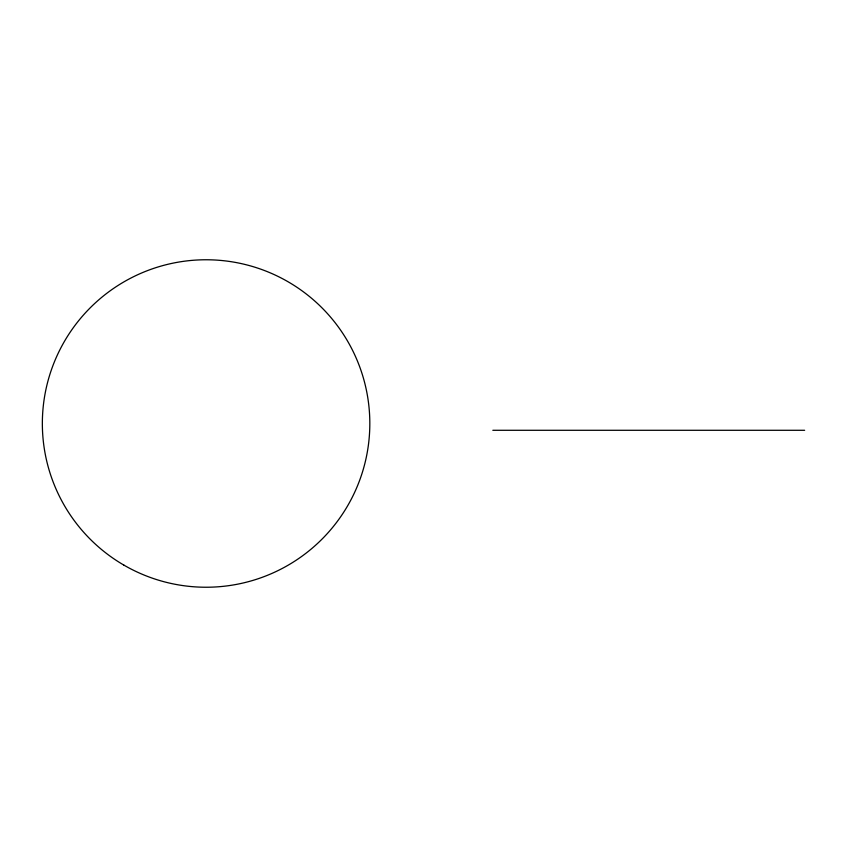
<?xml version="1.0" encoding="UTF-8"?>
<svg xmlns="http://www.w3.org/2000/svg" width="847" height="847" viewBox="0 0 847 847"><rect width="100%" height="100%" fill="white"/><g stroke="black" fill="none" stroke-linecap="round" stroke-linejoin="round"><path stroke-width="1.27" d="M492.827 430.287L804.65 430.287M123.884 565.108A163.736 163.736 0 0 0 369.821 423.881A163.736 163.736 0 0 0 124.551 281.511A163.736 163.736 0 0 0 123.884 565.108"/></g></svg>
